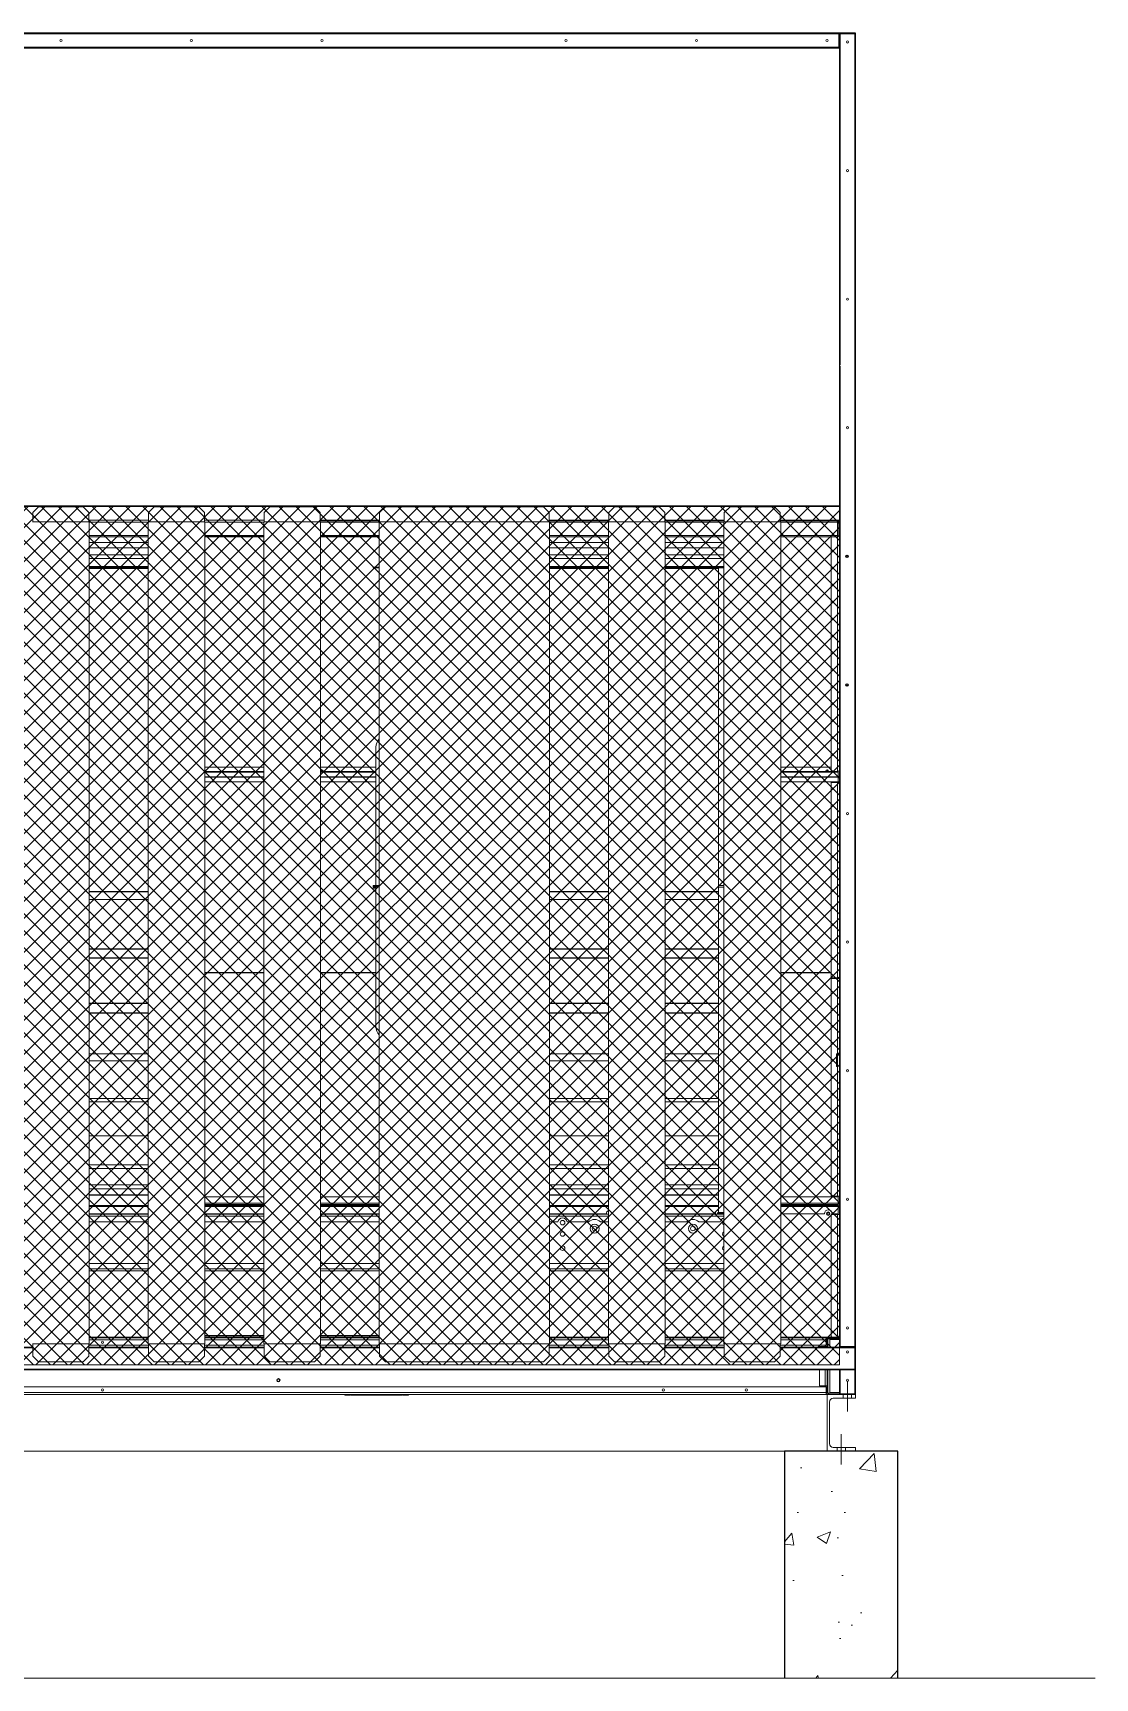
# Model space of a CAD drawing. Header units: millimetres. Extents: x -662642 to 33419, y -141169 to 23423.
# Drawn here: x 23757 to 26565, y 8359 to 12709 of the extents above; entities that cross this region are included whole.
import ezdxf

# ---------------------------------------------------------------- set-up
doc = ezdxf.new("R2010")
doc.units = ezdxf.units.MM
for name, pattern in [('CENTER', [2, 1.25, -0.25, 0.25, -0.25]), ('CENTERX2', [4, 2.5, -0.5, 0.5, -0.5]), ('HIDDEN', [0.375, 0.25, -0.125]), ('HIDDENX2', [0.75, 0.5, -0.25])]:
    doc.linetypes.add(name, pattern=pattern)
for name, color, linetype in [('center', 1, 'CENTER'), ('HIDD', 2, 'HIDDENX2'), ('냉각탑_기초', 23, 'Continuous')]:
    doc.layers.add(name, color=color, linetype=linetype)

# ---------------------------------------------------------------- blocks, each defined once
blk = doc.blocks.new('2')
at = {"lineweight": 20}
h = blk.add_hatch(dxfattribs=at)
h.set_pattern_fill('ANSI37', scale=10)
h.set_pattern_definition([(45, (-1559951.15, -423889.372), (-22.4506403, 22.4506403), []), (135, (-1559951.15, -423889.372), (-22.4506403, -22.4506403), [])])
h.paths.add_polyline_path([(25889.4, 9186.5), (25889.4, 11456.5), (21773.4, 11456.5), (21773.4, 9186.5)])
for p, q in [((21773.4, 11456.5), (25889.4, 11456.5)), ((23757.4, 11440.5), (23772.4, 11455.5)), ((23757.4, 11415.5), (23757.4, 11440.5)), ((23772.4, 11455.5), (23890.4, 11455.5)), ((23905.4, 11440.5), (23890.4, 11455.5)), ((23905.4, 11415.5), (23905.4, 11440.5)), ((24062.9, 11440.5), (24077.9, 11455.5)), ((24062.9, 11415.5), (24062.9, 11440.5)), ((24077.9, 11455.5), (24195.9, 11455.5)), ((24210.9, 11440.5), (24195.9, 11455.5)), ((24210.9, 11415.5), (24210.9, 11440.5)), ((24368.4, 11440.5), (24383.4, 11455.5)), ((24368.4, 11415.5), (24368.4, 11440.5)), ((24383.4, 11455.5), (24501.4, 11455.5)), ((24516.4, 11440.5), (24501.4, 11455.5)), ((24516.4, 11415.5), (24516.4, 11440.5)), ((24673.9, 11440.5), (24688.9, 11455.5)), ((24673.9, 11415.5), (24673.9, 11440.5)), ((24688.9, 11455.5), (25106.9, 11455.5)), ((25121.9, 11440.5), (25106.9, 11455.5)), ((25121.9, 11415.5), (25121.9, 11440.5)), ((25279.4, 11440.5), (25294.4, 11455.5)), ((25279.4, 11415.5), (25279.4, 11440.5)), ((25294.4, 11455.5), (25412.4, 11455.5)), ((25427.4, 11440.5), (25412.4, 11455.5)), ((25427.4, 11415.5), (25427.4, 11440.5)), ((25584.9, 11440.5), (25599.9, 11455.5)), ((25584.9, 11415.5), (25584.9, 11440.5)), ((25599.9, 11455.5), (25717.9, 11455.5)), ((25732.9, 11440.5), (25717.9, 11455.5)), ((25732.9, 11415.5), (25732.9, 11440.5)), ((25889.4, 11456.5), (25889.4, 9186.5)), ((23906.4, 11415.5), (23756.4, 11415.5)), ((23906.4, 9242.5), (23906.4, 11415.5)), ((24061.9, 9242.5), (24061.9, 11415.5)), ((24211.9, 11415.5), (24061.9, 11415.5)), ((24211.9, 9242.5), (24211.9, 11415.5)), ((24367.4, 9242.5), (24367.4, 11415.5)), ((24517.4, 11415.5), (24367.4, 11415.5)), ((24517.4, 9242.5), (24517.4, 11415.5)), ((24672.9, 9242.5), (24672.9, 11415.5)), ((25122.9, 11415.5), (24672.9, 11415.5)), ((25122.9, 9242.5), (25122.9, 11415.5)), ((25278.4, 9242.5), (25278.4, 11415.5)), ((25428.4, 11415.5), (25278.4, 11415.5)), ((25428.4, 9242.5), (25428.4, 11415.5)), ((25583.9, 9242.5), (25583.9, 11415.5)), ((25733.9, 11415.5), (25583.9, 11415.5)), ((25733.9, 9242.5), (25733.9, 11415.5)), ((23756.4, 9242.5), (23906.4, 9242.5)), ((23757.4, 9242.5), (23757.4, 9209.5)), ((23905.4, 9242.5), (23905.4, 9209.5)), ((24061.9, 9242.5), (24211.9, 9242.5)), ((24062.9, 9242.5), (24062.9, 9209.5)), ((24210.9, 9242.5), (24210.9, 9209.5)), ((24367.4, 9242.5), (24517.4, 9242.5)), ((24368.4, 9242.5), (24368.4, 9209.5)), ((24516.4, 9242.5), (24516.4, 9209.5)), ((24672.9, 9242.5), (25122.9, 9242.5)), ((24673.9, 9242.5), (24673.9, 9209.5)), ((25121.9, 9242.5), (25121.9, 9209.5)), ((25278.4, 9242.5), (25428.4, 9242.5)), ((25279.4, 9242.5), (25279.4, 9209.5)), ((25427.4, 9242.5), (25427.4, 9209.5)), ((25583.9, 9242.5), (25733.9, 9242.5)), ((25584.9, 9242.5), (25584.9, 9209.5)), ((25732.9, 9242.5), (25732.9, 9209.5)), ((25889.4, 9186.5), (21773.4, 9186.5)), ((23757.4, 9209.5), (23772.4, 9194.5)), ((23772.4, 9194.5), (23890.4, 9194.5)), ((23905.4, 9209.5), (23890.4, 9194.5)), ((24062.9, 9209.5), (24077.9, 9194.5)), ((24077.9, 9194.5), (24195.9, 9194.5)), ((24210.9, 9209.5), (24195.9, 9194.5)), ((24368.4, 9209.5), (24383.4, 9194.5)), ((24383.4, 9194.5), (24501.4, 9194.5)), ((24516.4, 9209.5), (24501.4, 9194.5)), ((24673.9, 9209.5), (24688.9, 9194.5)), ((24688.9, 9194.5), (25106.9, 9194.5)), ((25121.9, 9209.5), (25106.9, 9194.5)), ((25279.4, 9209.5), (25294.4, 9194.5)), ((25294.4, 9194.5), (25412.4, 9194.5)), ((25427.4, 9209.5), (25412.4, 9194.5)), ((25584.9, 9209.5), (25599.9, 9194.5)), ((25599.9, 9194.5), (25717.9, 9194.5)), ((25732.9, 9209.5), (25717.9, 9194.5)), ((25554.4, 9108.5), (25629.4, 9108.5)), ((25899.4, 9098.5), (25899.4, 9108.5)), ((25921.4, 9098.5), (25921.4, 9108.5)), ((25882.9, 8958.5), (25882.9, 8968.5)), ((25904.9, 8958.5), (25904.9, 8968.5)), ((21806.4, 8958.5), (25856.4, 8958.5))]:
    blk.add_line(p, q, dxfattribs=at)
at = {"color": 7, "lineweight": 20}
for p, q in [((24062.9, 11420.5), (23905.4, 11420.5)), ((24061.9, 11415.1), (23906.4, 11415.1)), ((24368.4, 11420.5), (24210.9, 11420.5)), ((24367.4, 11415.1), (24211.9, 11415.1)), ((24673.9, 11420.5), (24516.4, 11420.5)), ((24673.9, 11418.5), (24516.4, 11418.5)), ((24672.9, 11415.1), (24517.4, 11415.1)), ((25279.4, 11420.5), (25121.9, 11420.5)), ((25279.4, 11418.5), (25121.9, 11418.5)), ((25278.4, 11415.1), (25122.9, 11415.1)), ((25584.9, 11420.5), (25427.4, 11420.5)), ((25584.9, 11418.5), (25427.4, 11418.5)), ((25583.9, 11415.1), (25428.4, 11415.1)), ((25883.7, 11420.5), (25732.9, 11420.5)), ((25882, 11418.5), (25732.9, 11418.5)), ((25883.7, 11415.1), (25733.9, 11415.1)), ((23906.4, 11379.9), (24061.9, 11379.9)), ((23906.4, 11376.5), (24061.9, 11376.5)), ((24211.9, 11379.9), (24367.4, 11379.9)), ((24211.9, 11376.5), (24367.4, 11376.5)), ((24517.4, 11379.9), (24672.9, 11379.9)), ((24517.4, 11376.5), (24672.9, 11376.5)), ((25122.9, 11379.9), (25278.4, 11379.9)), ((25122.9, 11376.5), (25278.4, 11376.5)), ((25428.4, 11379.9), (25583.9, 11379.9)), ((25428.4, 11376.5), (25583.9, 11376.5)), ((25733.9, 11379.9), (25883.7, 11379.9)), ((25733.9, 11376.5), (25883.7, 11376.5)), ((23906.4, 9585.1), (24061.9, 9585.1)), ((23906.4, 9579.9), (24061.9, 9579.9)), ((24211.9, 9585.1), (24367.4, 9585.1)), ((24211.9, 9579.9), (24367.4, 9579.9)), ((24517.4, 9585.1), (24672.9, 9585.1)), ((24517.4, 9579.9), (24672.9, 9579.9)), ((25122.9, 9585.1), (25278.4, 9585.1)), ((25122.9, 9579.9), (25278.4, 9579.9)), ((25428.4, 9585.1), (25583.9, 9585.1)), ((25428.4, 9579.9), (25583.9, 9579.9)), ((23906.4, 9565.1), (24061.9, 9565.1)), ((24211.9, 9565.1), (24367.4, 9565.1)), ((24517.4, 9565.1), (24672.9, 9565.1)), ((25122.9, 9565.1), (25145.2, 9565.1)), ((23906.4, 9455.1), (24061.9, 9455.1)), ((24061.9, 9440.3), (23906.4, 9440.3)), ((24211.9, 9455.1), (24367.4, 9455.1)), ((24367.4, 9440.3), (24211.9, 9440.3)), ((24517.4, 9455.1), (24672.9, 9455.1)), ((24672.9, 9440.3), (24517.4, 9440.3)), ((25122.9, 9455.1), (25278.4, 9455.1)), ((25278.4, 9440.3), (25122.9, 9440.3)), ((25428.4, 9455.1), (25583.9, 9455.1)), ((25583.9, 9440.3), (25428.4, 9440.3)), ((24061.9, 9435.1), (23906.4, 9435.1)), ((24367.4, 9435.1), (24211.9, 9435.1)), ((24672.9, 9435.1), (24517.4, 9435.1)), ((25278.4, 9435.1), (25122.9, 9435.1)), ((25583.9, 9435.1), (25428.4, 9435.1)), ((23905.4, 9238.5), (24062.9, 9238.5)), ((23906.4, 9260.1), (24061.9, 9260.1)), ((23906.4, 9258.5), (24061.9, 9258.5)), ((24061.9, 9258.5), (23906.4, 9258.5)), ((24061.9, 9253.3), (23906.4, 9253.3)), ((24210.9, 9238.5), (24368.4, 9238.5)), ((24211.9, 9260.1), (24367.4, 9260.1)), ((24211.9, 9258.5), (24367.4, 9258.5)), ((24367.4, 9253.3), (24211.9, 9253.3)), ((24516.4, 9238.5), (24673.9, 9238.5)), ((24517.4, 9260.1), (24672.9, 9260.1)), ((24517.4, 9258.5), (24672.9, 9258.5)), ((24672.9, 9258.5), (24517.4, 9258.5)), ((24672.9, 9253.3), (24517.4, 9253.3)), ((25121.9, 9238.5), (25279.4, 9238.5)), ((25122.9, 9260.1), (25278.4, 9260.1)), ((25278.4, 9258.5), (25122.9, 9258.5)), ((25278.4, 9253.3), (25122.9, 9253.3)), ((25427.4, 9238.5), (25584.9, 9238.5)), ((25428.4, 9260.1), (25583.9, 9260.1)), ((25583.9, 9258.5), (25428.4, 9258.5)), ((25583.9, 9253.3), (25428.4, 9253.3)), ((25732.9, 9238.5), (25853.8, 9238.5)), ((25733.9, 9260.1), (25884.4, 9260.1)), ((25733.9, 9258.5), (25863.6, 9258.5)), ((25853.8, 9258.5), (25733.9, 9258.5)), ((25853.8, 9253.3), (25733.9, 9253.3)), ((25853.8, 9128.5), (21809, 9128.5)), ((21809, 9113.7), (25853.8, 9113.7)), ((21809, 9108.5), (25853.8, 9108.5))]:
    blk.add_line(p, q, dxfattribs=at)
at = {"color": 7, "lineweight": 20, "ltscale": 0.000824214}
blk.add_line((25884, 11418.5), (25882, 11418.5), dxfattribs=at)
at = {"color": 7, "lineweight": 20, "ltscale": 0.001131}
for p, q in [((25883.7, 11417.8), (25883.7, 11415.1)), ((25885.7, 11417.8), (25885.7, 11415.1)), ((25888.1, 9262.2), (25889.4, 9262.2))]:
    blk.add_line(p, q, dxfattribs=at)
at = {"color": 7, "lineweight": 20, "ltscale": 0.000414935}
for p, q in [((25884.4, 11417.5), (25883.7, 11416.8)), ((25886.4, 11417.5), (25885.7, 11416.8)), ((25888.4, 9261.5), (25889.1, 9262.2))]:
    blk.add_line(p, q, dxfattribs=at)
at = {"color": 7, "lineweight": 20, "ltscale": 0.014667}
for p, q in [((25883.7, 11379.9), (25883.7, 11415.1)), ((25885.7, 11379.9), (25885.7, 11415.1))]:
    blk.add_line(p, q, dxfattribs=at)
at = {"color": 7, "lineweight": 20, "ltscale": 0.000708334}
for p, q in [((25885.4, 11415.1), (25883.7, 11415.1)), ((25887.4, 11415.1), (25885.7, 11415.1)), ((25887.4, 10742.4), (25885.7, 10742.4))]:
    blk.add_line(p, q, dxfattribs=at)
at = {"color": 7, "lineweight": 20, "ltscale": 0.000566661}
blk.add_line((25885.4, 11418.5), (25884.1, 11418.5), dxfattribs=at)
at = {"color": 7, "lineweight": 20, "ltscale": 0.000125615}
blk.add_line((25885.4, 11418.5), (25885.4, 11418.2), dxfattribs=at)
at = {"color": 7, "lineweight": 20, "ltscale": 0.01525}
blk.add_line((25885.4, 11415.1), (25885.4, 11378.5), dxfattribs=at)
at = {"color": 7, "lineweight": 20, "ltscale": 0.000125312}
blk.add_line((25885.7, 11415.1), (25885.4, 11415.1), dxfattribs=at)
at = {"color": 0, "lineweight": 20}
for p, q in [((24061.9, 11361.4), (23906.4, 11361.4)), ((25278.4, 11361.4), (25122.9, 11361.4)), ((25583.9, 11361.4), (25428.4, 11361.4)), ((23906.4, 11347.4), (24061.9, 11347.4)), ((24061.9, 11328.2), (23906.4, 11328.2)), ((23906.4, 11318.6), (24061.9, 11318.6)), ((25122.9, 11347.4), (25278.4, 11347.4)), ((25278.4, 11328.2), (25122.9, 11328.2)), ((25122.9, 11318.6), (25278.4, 11318.6)), ((25428.4, 11347.4), (25583.9, 11347.4)), ((25583.9, 11328.2), (25428.4, 11328.2)), ((25428.4, 11318.6), (25583.9, 11318.6)), ((25931.4, 9235.3), (25931.4, 9108.5)), ((25931.4, 9108.5), (25929.4, 9108.5))]:
    blk.add_line(p, q, dxfattribs=at)
at = {"color": 7, "lineweight": 20, "ltscale": 0.000341772}
blk.add_line((25867.4, 11375.7), (25867.4, 11376.5), dxfattribs=at)
at = {"color": 7, "lineweight": 20, "ltscale": 0.006917}
for p, q in [((25884, 11375.7), (25867.4, 11375.7)), ((25867.4, 10755.8), (25884, 10755.8)), ((25884, 10728.1), (25867.4, 10728.1)), ((25884, 10726.8), (25867.4, 10726.8)), ((25867.4, 10210.3), (25884, 10210.3)), ((25884, 10208.1), (25867.4, 10208.1)), ((25867.4, 9632.9), (25884, 9632.9)), ((25885.7, 9614.3), (25885.7, 9630.9)), ((25867.4, 9584.5), (25884, 9584.5))]:
    blk.add_line(p, q, dxfattribs=at)
at = {"color": 7, "lineweight": 20, "ltscale": 0.258309}
for p, q in [((25867.4, 11375.7), (25867.4, 10755.8)), ((25884, 10755.8), (25884, 11375.7))]:
    blk.add_line(p, q, dxfattribs=at)
at = {"color": 7, "lineweight": 20, "ltscale": 0.001417}
for p, q in [((25883.7, 11379.9), (25883.7, 11376.5)), ((25885.7, 11379.9), (25885.7, 11376.5)), ((25887.4, 10208.6), (25884, 10208.6)), ((25887.4, 9632.9), (25884, 9632.9)), ((25885.7, 9610.9), (25885.7, 9614.3)), ((25884, 9584.5), (25887.4, 9584.5)), ((25885.7, 9608.5), (25885.7, 9605.1))]:
    blk.add_line(p, q, dxfattribs=at)
at = {"color": 7, "lineweight": 20, "ltscale": 0.000708333}
for p, q in [((25885.4, 11378.5), (25883.7, 11378.5)), ((25887.4, 11378.5), (25885.7, 11378.5)), ((25887.4, 9613.8), (25885.7, 9613.8)), ((25887.4, 9612.9), (25885.7, 9612.9)), ((25885.7, 9606.5), (25887.4, 9606.5)), ((25885.7, 9605.6), (25887.4, 9605.6))]:
    blk.add_line(p, q, dxfattribs=at)
at = {"color": 7, "lineweight": 20, "ltscale": 0.000833341}
blk.add_line((25883.7, 11376.5), (25885.7, 11376.5), dxfattribs=at)
at = {"color": 7, "lineweight": 20, "ltscale": 0.000133398}
blk.add_line((25884, 11376.2), (25884, 11376.5), dxfattribs=at)
at = {"color": 7, "lineweight": 20, "ltscale": 0.000208374}
blk.add_line((25884, 11375.7), (25884, 11376.2), dxfattribs=at)
at = {"color": 7, "lineweight": 20, "ltscale": 0.000125}
blk.add_line((25885.4, 11379.9), (25885.7, 11379.9), dxfattribs=at)
at = {"color": 7, "lineweight": 20, "ltscale": 0.000152655}
blk.add_line((25887.4, 11378.4), (25887, 11378.4), dxfattribs=at)
at = {"color": 7, "lineweight": 20, "ltscale": 0.2695}
for p, q in [((24061.9, 11297.9), (23906.4, 11297.9)), ((24061.9, 11295.9), (23906.4, 11295.9)), ((25278.4, 11297.9), (25122.9, 11297.9)), ((25278.4, 11295.9), (25122.9, 11295.9)), ((25583.9, 11297.9), (25428.4, 11297.9)), ((25583.9, 11295.9), (25428.4, 11295.9))]:
    blk.add_line(p, q, dxfattribs=at)
at = {"color": 7, "lineweight": 20, "ltscale": 0.251167}
for p, q in [((23906.4, 11295.9), (24061.9, 11295.9)), ((23906.4, 11293.9), (24061.9, 11293.9)), ((25122.9, 11295.9), (25278.4, 11295.9)), ((25122.9, 11293.9), (25278.4, 11293.9)), ((25428.4, 11295.9), (25583.9, 11295.9)), ((25428.4, 11293.9), (25583.9, 11293.9))]:
    blk.add_line(p, q, dxfattribs=at)
at = {"color": 7, "lineweight": 20, "ltscale": 0.2225}
for p, q in [((23906.4, 11292.5), (24061.9, 11292.5)), ((25122.9, 11292.5), (25278.4, 11292.5)), ((25428.4, 11292.5), (25569.1, 11292.5)), ((23906.4, 10438.2), (24061.9, 10438.2)), ((23906.4, 10437.6), (24061.9, 10437.6)), ((23906.4, 10417.3), (24061.9, 10417.3)), ((23906.4, 10417), (24061.9, 10417)), ((25122.9, 10438.2), (25278.4, 10438.2)), ((25122.9, 10437.6), (25278.4, 10437.6)), ((25122.9, 10417.3), (25278.4, 10417.3)), ((25122.9, 10417), (25278.4, 10417)), ((25428.4, 10438.2), (25569.1, 10438.2)), ((25428.4, 10437.6), (25569.1, 10437.6)), ((25428.4, 10417.3), (25569.1, 10417.3)), ((25428.4, 10417), (25569.1, 10417)), ((23906.4, 10286.6), (24061.9, 10286.6)), ((23906.4, 10286), (24061.9, 10286)), ((25122.9, 10286.6), (25278.4, 10286.6)), ((25122.9, 10286), (25278.4, 10286)), ((25428.4, 10286.6), (25569.1, 10286.6)), ((25428.4, 10286), (25569.1, 10286)), ((23906.4, 10262.7), (24061.9, 10262.7)), ((23906.4, 10262.4), (24061.9, 10262.4)), ((25122.9, 10262.7), (25278.4, 10262.7)), ((25122.9, 10262.4), (25278.4, 10262.4)), ((25428.4, 10262.7), (25569.1, 10262.7)), ((25428.4, 10262.4), (25569.1, 10262.4)), ((23906.4, 10142.8), (24061.9, 10142.8)), ((23906.4, 10142.2), (24061.9, 10142.2)), ((25122.9, 10142.8), (25278.4, 10142.8)), ((25122.9, 10142.2), (25278.4, 10142.2)), ((25428.4, 10142.8), (25569.1, 10142.8)), ((25428.4, 10142.2), (25569.1, 10142.2)), ((23906.4, 10117.1), (24061.9, 10117.1)), ((23906.4, 10116.8), (24061.9, 10116.8)), ((25122.9, 10117.1), (25278.4, 10117.1)), ((25122.9, 10116.8), (25278.4, 10116.8)), ((25428.4, 10117.1), (25569.1, 10117.1)), ((25428.4, 10116.8), (25569.1, 10116.8)), ((23906.4, 10009.4), (24061.9, 10009.4)), ((23906.4, 10008.9), (24061.9, 10008.9)), ((25122.9, 10009.4), (25278.4, 10009.4)), ((25122.9, 10008.9), (25278.4, 10008.9)), ((25428.4, 10009.4), (25569.1, 10009.4)), ((25428.4, 10008.9), (25569.1, 10008.9)), ((23906.4, 9990.7), (24061.9, 9990.7)), ((23906.4, 9990.5), (24061.9, 9990.5)), ((25122.9, 9990.7), (25278.4, 9990.7)), ((25122.9, 9990.5), (25278.4, 9990.5)), ((25428.4, 9990.7), (25569.1, 9990.7)), ((25428.4, 9990.5), (25569.1, 9990.5)), ((23906.4, 9891.4), (24061.9, 9891.4)), ((23906.4, 9891), (24061.9, 9891)), ((23906.4, 9882.1), (24061.9, 9882.1)), ((23906.4, 9881.9), (24061.9, 9881.9)), ((25122.9, 9891.4), (25278.4, 9891.4)), ((25122.9, 9891), (25278.4, 9891)), ((25122.9, 9882.1), (25278.4, 9882.1)), ((25122.9, 9881.9), (25278.4, 9881.9)), ((25428.4, 9891.4), (25569.1, 9891.4)), ((25428.4, 9891), (25569.1, 9891)), ((25428.4, 9882.1), (25569.1, 9882.1)), ((25428.4, 9881.9), (25569.1, 9881.9)), ((23906.4, 9792.4), (24061.9, 9792.4)), ((23906.4, 9792), (24061.9, 9792)), ((25122.9, 9792.4), (25278.4, 9792.4)), ((25122.9, 9792), (25278.4, 9792)), ((25428.4, 9792.4), (25569.1, 9792.4)), ((25428.4, 9792), (25569.1, 9792)), ((23906.4, 9715.8), (24061.9, 9715.8)), ((23906.4, 9715.6), (24061.9, 9715.6)), ((23906.4, 9705.7), (24061.9, 9705.7)), ((23906.4, 9705.6), (24061.9, 9705.6)), ((25122.9, 9715.8), (25278.4, 9715.8)), ((25122.9, 9715.6), (25278.4, 9715.6)), ((25122.9, 9705.7), (25278.4, 9705.7)), ((25122.9, 9705.6), (25278.4, 9705.6)), ((25428.4, 9715.8), (25569.1, 9715.8)), ((25428.4, 9715.6), (25569.1, 9715.6)), ((25428.4, 9705.7), (25569.1, 9705.7)), ((25428.4, 9705.6), (25569.1, 9705.6)), ((23906.4, 9663.1), (24061.9, 9663.1)), ((23906.4, 9663), (24061.9, 9663)), ((25122.9, 9663.1), (25278.4, 9663.1)), ((25122.9, 9663), (25278.4, 9663)), ((25428.4, 9663.1), (25569.1, 9663.1)), ((25428.4, 9663), (25569.1, 9663)), ((23906.4, 9652.2), (24061.9, 9652.2)), ((23906.4, 9652.1), (24061.9, 9652.1)), ((23906.4, 9636.5), (24061.9, 9636.5)), ((23906.4, 9636.4), (24061.9, 9636.4)), ((23906.4, 9635), (24061.9, 9635)), ((25122.9, 9652.2), (25278.4, 9652.2)), ((25122.9, 9652.1), (25278.4, 9652.1)), ((25122.9, 9636.5), (25278.4, 9636.5)), ((25122.9, 9636.4), (25278.4, 9636.4)), ((25122.9, 9635), (25278.4, 9635)), ((25428.4, 9652.2), (25569.1, 9652.2)), ((25428.4, 9652.1), (25569.1, 9652.1)), ((25428.4, 9636.5), (25569.1, 9636.5)), ((25428.4, 9636.4), (25569.1, 9636.4)), ((25428.4, 9635), (25569.1, 9635)), ((24061.9, 9608.4), (23906.4, 9608.4)), ((24061.9, 9605.1), (23906.4, 9605.1)), ((25122.9, 9608.4), (25278.4, 9608.4)), ((25278.4, 9605.1), (25122.9, 9605.1)), ((25569.1, 9608.4), (25428.4, 9608.4)), ((25569.1, 9605.1), (25428.4, 9605.1))]:
    blk.add_line(p, q, dxfattribs=at)
at = {"color": 7, "lineweight": 20, "ltscale": 0.000666667}
for p, q in [((24656.7, 11295.5), (24656.7, 11293.9)), ((24656.7, 10452.7), (24656.7, 10454.3)), ((24656.7, 10452.1), (24656.7, 10450.5)), ((24656.7, 10449.1), (24656.7, 10447.5)), ((25881.4, 9975.5), (25883, 9975.5)), ((25569.1, 9588.7), (25569.1, 9587.1)), ((25884.4, 9258.5), (25884.4, 9260.1))]:
    blk.add_line(p, q, dxfattribs=at)
at = {"color": 7, "lineweight": 20, "ltscale": 0.0155}
for p, q in [((24672.9, 11295.5), (24656.7, 11295.5)), ((24672.9, 11293.9), (24656.7, 11293.9)), ((25569.1, 11293.9), (25583.9, 11293.9)), ((24672.9, 10454.3), (24656.7, 10454.3)), ((24672.9, 10452.7), (24656.7, 10452.7)), ((24656.7, 10452.1), (24672.9, 10452.1)), ((24656.7, 10450.5), (24672.9, 10450.5)), ((25583.9, 10454.3), (25569.1, 10454.3)), ((25583.9, 10450.1), (25569.1, 10450.1)), ((25583.9, 9589.5), (25569.1, 9589.5)), ((25569.1, 9589.2), (25583.9, 9589.2)), ((25583.9, 9588.7), (25569.1, 9588.7)), ((25583.9, 9587.1), (25569.1, 9587.1))]:
    blk.add_line(p, q, dxfattribs=at)
at = {"color": 7, "lineweight": 20, "ltscale": 0.349833}
blk.add_line((25569.1, 10454.3), (25569.1, 11293.9), dxfattribs=at)
at = {"color": 7, "lineweight": 20, "ltscale": 0.152458}
blk.add_line((24663.9, 10454.3), (24663.9, 10820.2), dxfattribs=at)
at = {"color": 7, "lineweight": 20, "ltscale": 0.20484}
for p, q in [((24367.4, 10767.2), (24211.9, 10767.2)), ((24367.4, 10755.5), (24211.9, 10755.5)), ((24367.4, 10754.2), (24211.9, 10754.2)), ((24663.9, 10767.2), (24517.4, 10767.2)), ((24663.9, 10755.5), (24517.4, 10755.5)), ((24663.9, 10754.2), (24517.4, 10754.2)), ((24367.4, 10741.5), (24211.9, 10741.5)), ((24367.4, 10740.3), (24211.9, 10740.3)), ((24211.9, 10728.3), (24367.4, 10728.3)), ((24663.9, 10741.5), (24517.4, 10741.5)), ((24663.9, 10740.3), (24517.4, 10740.3)), ((24517.4, 10728.3), (24663.9, 10728.3)), ((24367.4, 10224.3), (24211.9, 10224.3)), ((24367.4, 10223.4), (24211.9, 10223.4)), ((24663.9, 10224.3), (24517.4, 10224.3)), ((24663.9, 10223.4), (24517.4, 10223.4))]:
    blk.add_line(p, q, dxfattribs=at)
at = {"color": 7, "lineweight": 20, "ltscale": 0.094629}
blk.add_line((25867.4, 10767.2), (25733.9, 10767.2), dxfattribs=at)
at = {"color": 7, "lineweight": 20, "ltscale": 0.102254}
for p, q in [((25885.7, 10755.5), (25733.9, 10755.5)), ((25885.7, 10754.2), (25733.9, 10754.2)), ((25885.7, 10740.3), (25733.9, 10740.3))]:
    blk.add_line(p, q, dxfattribs=at)
at = {"color": 7, "lineweight": 20, "ltscale": 0.000183495}
blk.add_line((25885.4, 10756), (25885.4, 10755.5), dxfattribs=at)
at = {"color": 7, "lineweight": 20, "ltscale": 0.000535656}
for p, q in [((25885.7, 10754.2), (25885.7, 10755.5)), ((25867.4, 10726.8), (25867.4, 10728.1))]:
    blk.add_line(p, q, dxfattribs=at)
at = {"color": 7, "lineweight": 20, "ltscale": 0.005298}
blk.add_line((25885.7, 10741.5), (25885.7, 10754.2), dxfattribs=at)
at = {"color": 7, "lineweight": 20, "ltscale": 0.102253}
for p, q in [((25885.7, 10741.5), (25733.9, 10741.5)), ((25733.9, 10728.3), (25885.7, 10728.3))]:
    blk.add_line(p, q, dxfattribs=at)
at = {"color": 7, "lineweight": 20, "ltscale": 0.215196}
for p, q in [((25867.4, 10726.8), (25867.4, 10210.3)), ((25884, 10210.3), (25884, 10726.8))]:
    blk.add_line(p, q, dxfattribs=at)
at = {"color": 7, "lineweight": 20, "ltscale": 0.000102715}
for p, q in [((25884, 10728.1), (25884, 10728.3)), ((25885.4, 10728.3), (25885.4, 10728.1))]:
    blk.add_line(p, q, dxfattribs=at)
at = {"color": 7, "lineweight": 20, "ltscale": 0.000833333}
for p, q in [((25887.4, 10728.1), (25885.4, 10728.1)), ((25884, 9630.9), (25884, 9632.9)), ((25885.4, 9632.9), (25885.4, 9630.9)), ((25887.4, 9632.9), (25885.4, 9632.9)), ((25884, 9584.5), (25884, 9586.5)), ((24595.9, 9106.5), (24595.9, 9108.5)), ((24735.9, 9106.5), (24735.9, 9108.5))]:
    blk.add_line(p, q, dxfattribs=at)
at = {"color": 7, "lineweight": 20, "ltscale": 4.87896e-05}
blk.add_line((25885.7, 10742.3), (25885.7, 10742.4), dxfattribs=at)
at = {"color": 7, "lineweight": 20, "ltscale": 0.000506051}
blk.add_line((25885.7, 10740.3), (25885.7, 10741.5), dxfattribs=at)
at = {"color": 7, "lineweight": 20, "ltscale": 0.004993}
blk.add_line((25885.7, 10728.3), (25885.7, 10740.3), dxfattribs=at)
at = {"color": 7, "lineweight": 20, "ltscale": 0.000249486}
blk.add_line((24656.7, 10452.1), (24656.7, 10452.7), dxfattribs=at)
at = {"color": 7, "lineweight": 20, "ltscale": 0.003003}
for p, q in [((24656.7, 10449.1), (24663.9, 10449.1)), ((24656.7, 10447.5), (24663.9, 10447.5))]:
    blk.add_line(p, q, dxfattribs=at)
at = {"color": 7, "lineweight": 20, "ltscale": 0.000250031}
blk.add_line((24663.9, 10452.1), (24663.9, 10452.7), dxfattribs=at)
at = {"color": 7, "lineweight": 20, "ltscale": 0.135185}
blk.add_line((24663.9, 10126.1), (24663.9, 10450.5), dxfattribs=at)
at = {"color": 7, "lineweight": 20, "ltscale": 0.358583}
blk.add_line((25569.1, 9589.5), (25569.1, 10450.1), dxfattribs=at)
at = {"color": 7, "lineweight": 20, "ltscale": 0.062042}
for p, q in [((25867.4, 10224.3), (25733.9, 10224.3)), ((25867.4, 10223.4), (25733.9, 10223.4))]:
    blk.add_line(p, q, dxfattribs=at)
at = {"color": 7, "lineweight": 20, "ltscale": 0.239669}
blk.add_line((25867.4, 10208.1), (25867.4, 9632.9), dxfattribs=at)
at = {"color": 7, "lineweight": 20, "ltscale": 0.000162643}
blk.add_line((25884, 10210.3), (25884, 10209.9), dxfattribs=at)
at = {"color": 7, "lineweight": 20, "ltscale": 0.000534728}
blk.add_line((25884, 10208.6), (25884, 10209.9), dxfattribs=at)
at = {"color": 7, "lineweight": 20, "ltscale": 0.000212316}
blk.add_line((25884, 10208.1), (25884, 10208.6), dxfattribs=at)
at = {"color": 7, "lineweight": 20, "ltscale": 0.082338}
blk.add_line((25884, 10010.5), (25884, 10208.1), dxfattribs=at)
at = {"color": 7, "lineweight": 20, "ltscale": 0.000615509}
blk.add_line((25885.4, 10208.6), (25885.4, 10210.1), dxfattribs=at)
at = {"color": 7, "lineweight": 20, "ltscale": 0.018857}
blk.add_line((24663.9, 10080.8), (24663.9, 10126.1), dxfattribs=at)
at = {"color": 7, "lineweight": 20, "ltscale": 0.013417}
for p, q in [((25881.4, 9975.5), (25881.4, 10007.7)), ((25883, 9975.5), (25883, 10007.7))]:
    blk.add_line(p, q, dxfattribs=at)
at = {"color": 7, "lineweight": 20, "ltscale": 0.15666}
blk.add_line((25884, 9632.9), (25884, 10008.9), dxfattribs=at)
at = {"color": 7, "lineweight": 20, "ltscale": 0.001333}
for p, q in [((25887.4, 10010.5), (25884.2, 10010.5)), ((25887.4, 10008.9), (25884.2, 10008.9)), ((25851.2, 9235.3), (25851.2, 9238.5)), ((25853.2, 9238.5), (25853.2, 9235.3)), ((25851.2, 9128.5), (25851.2, 9131.7)), ((25856.4, 9131.7), (25853.2, 9131.7)), ((25853.2, 9131.7), (25853.2, 9128.5))]:
    blk.add_line(p, q, dxfattribs=at)
at = {"color": 7, "lineweight": 20, "ltscale": 0.32425}
blk.add_line((25931.4, 10013.5), (25931.4, 9235.3), dxfattribs=at)
at = {"color": 7, "lineweight": 20, "ltscale": 0.230833}
for p, q in [((24367.4, 9630.9), (24211.9, 9630.9)), ((24367.4, 9614.3), (24211.9, 9614.3)), ((24672.9, 9630.9), (24517.4, 9630.9)), ((24672.9, 9614.3), (24517.4, 9614.3)), ((24367.4, 9610.9), (24211.9, 9610.9)), ((24367.4, 9608.5), (24211.9, 9608.5)), ((24367.4, 9605.1), (24211.9, 9605.1)), ((24672.9, 9610.9), (24517.4, 9610.9)), ((24672.9, 9608.5), (24517.4, 9608.5)), ((24672.9, 9605.1), (24517.4, 9605.1))]:
    blk.add_line(p, q, dxfattribs=at)
at = {"color": 7, "lineweight": 20, "ltscale": 0.082106}
for p, q in [((25885.7, 9630.9), (25733.9, 9630.9)), ((25885.7, 9614.3), (25733.9, 9614.3)), ((25885.7, 9610.9), (25733.9, 9610.9)), ((25885.7, 9608.5), (25733.9, 9608.5)), ((25885.7, 9605.1), (25733.9, 9605.1))]:
    blk.add_line(p, q, dxfattribs=at)
at = {"color": 7, "lineweight": 20, "ltscale": 0.111667}
for p, q in [((24061.9, 9586.5), (23906.4, 9586.5)), ((24367.4, 9586.5), (24211.9, 9586.5)), ((24672.9, 9586.5), (24517.4, 9586.5)), ((25273.4, 9586.5), (25122.9, 9586.5)), ((25561.4, 9586.5), (25428.4, 9586.5)), ((25583.9, 9586.5), (25581.4, 9586.5)), ((25849.4, 9586.5), (25733.9, 9586.5))]:
    blk.add_line(p, q, dxfattribs=at)
at = {"color": 7, "lineweight": 20, "ltscale": 0.109084}
blk.add_line((24367.4, 9610.5), (24211.9, 9610.5), dxfattribs=at)
at = {"color": 7, "lineweight": 20, "ltscale": 0.111332}
blk.add_line((24672.9, 9610.5), (24517.4, 9610.5), dxfattribs=at)
at = {"color": 7, "lineweight": 20, "ltscale": 0.000128262}
blk.add_line((25569.1, 9589.5), (25569.1, 9589.2), dxfattribs=at)
at = {"color": 7, "lineweight": 20, "ltscale": 0.070314}
blk.add_line((25857.4, 9610.5), (25733.9, 9610.5), dxfattribs=at)
at = {"color": 7, "lineweight": 20, "ltscale": 0.000999741}
blk.add_line((25857.4, 9610.9), (25857.4, 9608.5), dxfattribs=at)
at = {"color": 7, "lineweight": 20, "ltscale": 0.134725}
blk.add_line((25867.4, 9261.2), (25867.4, 9584.5), dxfattribs=at)
at = {"color": 7, "lineweight": 20, "ltscale": 0.006792}
blk.add_line((25885.7, 9586.5), (25869.4, 9586.5), dxfattribs=at)
at = {"color": 7, "lineweight": 20, "ltscale": 0.001}
for p, q in [((25884, 9608.5), (25884, 9610.9)), ((25885.4, 9610.9), (25885.4, 9608.5))]:
    blk.add_line(p, q, dxfattribs=at)
at = {"color": 7, "lineweight": 20, "ltscale": 0.135166}
blk.add_line((25884, 9584.5), (25884, 9260.1), dxfattribs=at)
at = {"color": 7, "lineweight": 20, "ltscale": 0.000833334}
blk.add_line((25885.4, 9586.5), (25885.4, 9584.5), dxfattribs=at)
at = {"color": 7, "lineweight": 20, "ltscale": 0.000415173}
blk.add_line((25886.4, 9607.5), (25885.7, 9606.8), dxfattribs=at)
at = {"color": 7, "lineweight": 20, "ltscale": 0.00775}
blk.add_line((25885.7, 9586.5), (25885.7, 9605.1), dxfattribs=at)
at = {"color": 7, "lineweight": 20, "ltscale": 0.000128159}
blk.add_line((25887.1, 9584.5), (25887.4, 9584.5), dxfattribs=at)
at = {"color": 7, "lineweight": 20, "ltscale": 0.023491}
for p, q in [((25169.7, 9565.1), (25226, 9565.1)), ((25517.8, 9565.1), (25574.2, 9565.1))]:
    blk.add_line(p, q, dxfattribs=at)
at = {"color": 7, "lineweight": 20, "ltscale": 0.040938}
for p, q in [((25257.8, 9565.1), (25278.4, 9565.1)), ((25428.4, 9565.1), (25486, 9565.1))]:
    blk.add_line(p, q, dxfattribs=at)
at = {"color": 7, "lineweight": 20, "ltscale": 1.02319e-05}
blk.add_line((24596.6, 9435.1), (24596.6, 9435.1), dxfattribs=at)
at = {"color": 7, "lineweight": 20, "ltscale": 1.03489e-05}
blk.add_line((24606.8, 9435.1), (24606.8, 9435.1), dxfattribs=at)
at = {"color": 7, "lineweight": 20, "ltscale": 0.006167}
for p, q in [((25851.2, 9235.3), (25836.4, 9235.3)), ((25853.8, 9238.5), (25853.8, 9253.3)), ((25836.4, 9131.7), (25851.2, 9131.7)), ((25853.8, 9113.7), (25853.8, 9128.5))]:
    blk.add_line(p, q, dxfattribs=at)
at = {"color": 7, "lineweight": 20, "ltscale": 0.043167}
for p, q in [((25836.4, 9235.3), (25836.4, 9233.5)), ((25851.2, 9233.5), (25851.2, 9235.3)), ((25856.4, 9233.5), (25856.4, 9235.3)), ((25836.4, 9173.5), (25836.4, 9131.7)), ((25851.2, 9131.7), (25851.2, 9173.5)), ((25856.4, 9131.7), (25856.4, 9173.5))]:
    blk.add_line(p, q, dxfattribs=at)
at = {"color": 7, "lineweight": 20, "ltscale": 0.002167}
for p, q in [((25851.2, 9235.3), (25856.4, 9235.3)), ((25853.8, 9258.5), (25853.8, 9253.3)), ((25851.2, 9131.7), (25856.4, 9131.7)), ((25853.8, 9108.5), (25853.8, 9113.7))]:
    blk.add_line(p, q, dxfattribs=at)
at = {"color": 7, "lineweight": 20, "ltscale": 0.001083}
for p, q in [((25856.4, 9255.3), (25853.8, 9255.3)), ((25856.4, 9253.5), (25853.8, 9253.5)), ((25856.4, 9113.5), (25853.8, 9113.5)), ((25856.4, 9111.7), (25853.8, 9111.7))]:
    blk.add_line(p, q, dxfattribs=at)
at = {"color": 7, "lineweight": 20, "ltscale": 0.000167165}
blk.add_line((25856.4, 9235.3), (25856, 9235.3), dxfattribs=at)
at = {"color": 7, "lineweight": 20, "ltscale": 0.00075}
for p, q in [((25856.4, 9253.5), (25856.4, 9255.3)), ((25856.4, 9253.5), (25856.4, 9255.3)), ((25856.4, 9253.5), (25856.4, 9255.3)), ((25863.6, 9253.5), (25863.6, 9255.3)), ((25863.6, 9253.5), (25863.6, 9255.3)), ((25856.4, 9113.5), (25856.4, 9111.7)), ((25856.4, 9113.5), (25856.4, 9111.7)), ((25863.6, 9113.5), (25863.6, 9111.7)), ((25863.6, 9113.5), (25863.6, 9111.7))]:
    blk.add_line(p, q, dxfattribs=at)
at = {"color": 7, "lineweight": 20, "ltscale": 0.007583}
for p, q in [((25856.4, 9235.3), (25856.4, 9253.5)), ((25856.4, 9113.5), (25856.4, 9131.7))]:
    blk.add_line(p, q, dxfattribs=at)
at = {"color": 7, "lineweight": 20, "ltscale": 0.058167}
for p, q in [((25858.4, 9253.3), (25858.4, 9233.5)), ((25858.4, 9173.5), (25858.4, 9113.7))]:
    blk.add_line(p, q, dxfattribs=at)
at = {"color": 7, "lineweight": 20, "ltscale": 0.000699693}
blk.add_line((25859.3, 9256.3), (25860.7, 9255.3), dxfattribs=at)
at = {"color": 7, "lineweight": 20, "ltscale": 0.001532}
for p, q in [((25859.9, 9255.3), (25863.6, 9255.3)), ((25859.9, 9111.7), (25863.6, 9111.7))]:
    blk.add_line(p, q, dxfattribs=at)
at = {"color": 7, "lineweight": 20, "ltscale": 0.026917}
for p, q in [((25889.4, 9258.5), (25863.6, 9258.5)), ((25863.6, 9255.3), (25889.4, 9255.3)), ((25863.6, 9111.7), (25889.4, 9111.7)), ((25928.2, 9108.5), (25863.6, 9108.5))]:
    blk.add_line(p, q, dxfattribs=at)
at = {"color": 7, "lineweight": 20, "ltscale": 0.02775}
for p, q in [((25889.4, 9253.5), (25863.6, 9253.5)), ((25863.6, 9113.5), (25889.4, 9113.5))]:
    blk.add_line(p, q, dxfattribs=at)
at = {"color": 7, "lineweight": 20, "ltscale": 0.058333}
for p, q in [((25863.6, 9253.5), (25863.6, 9233.5)), ((25863.6, 9173.5), (25863.6, 9113.5))]:
    blk.add_line(p, q, dxfattribs=at)
at = {"color": 7, "lineweight": 20, "ltscale": 0.00075073}
for p, q in [((25884, 9255.3), (25884, 9253.5)), ((25887.4, 9255.3), (25887.4, 9253.5))]:
    blk.add_line(p, q, dxfattribs=at)
at = {"color": 7, "lineweight": 20, "ltscale": 0.002236}
blk.add_line((25887.4, 9263.9), (25887.4, 9258.5), dxfattribs=at)
at = {"color": 7, "lineweight": 20, "ltscale": 2.97138e-06}
for p, q in [((25887.4, 9260.1), (25887.4, 9260.1)), ((25887.4, 9255.1), (25887.4, 9255.1))]:
    blk.add_line(p, q, dxfattribs=at)
at = {"color": 7, "lineweight": 20, "ltscale": 0.000958698}
blk.add_line((25889.4, 9258.5), (25889.4, 9260.8), dxfattribs=at)
at = {"color": 7, "lineweight": 20, "ltscale": 0.000749999}
blk.add_line((25889.4, 9253.5), (25889.4, 9255.3), dxfattribs=at)
at = {"color": 1, "linetype": 'CENTERX2', "lineweight": 20, "ltscale": 50}
for p, q in [((25910.4, 9063.5), (25910.4, 9143.5)), ((25893.9, 8923.5), (25893.9, 9003.5))]:
    blk.add_line(p, q, dxfattribs=at)
at = {"color": 7, "lineweight": 20, "ltscale": 0.280701}
for p, q in [((21809.6, 9108.5), (25549.2, 9108.5)), ((25285.4, 9108.5), (21973.4, 9108.5)), ((25385.4, 9108.5), (25285.4, 9108.5)), ((25583.4, 9108.5), (25385.4, 9108.5)), ((25626, 9108.5), (25590.8, 9108.5)), ((25626, 9108.5), (25590.8, 9108.5))]:
    blk.add_line(p, q, dxfattribs=at)
at = {"color": 7, "lineweight": 20, "ltscale": 2.15275e-06}
blk.add_line((24578.9, 9108.5), (24578.9, 9108.5), dxfattribs=at)
at = {"color": 7, "lineweight": 20, "ltscale": 0.004833}
for p, q in [((24595.9, 9106.5), (24584.3, 9106.5)), ((24735.9, 9106.5), (24747.5, 9106.5))]:
    blk.add_line(p, q, dxfattribs=at)
at = {"color": 7, "lineweight": 20, "ltscale": 0.000834981}
for p, q in [((24597.9, 9106.5), (24597.9, 9108.5)), ((24733.9, 9106.5), (24733.9, 9108.5))]:
    blk.add_line(p, q, dxfattribs=at)
at = {"color": 7, "lineweight": 20, "ltscale": 0.056667}
blk.add_line((24597.9, 9106.5), (24733.9, 9106.5), dxfattribs=at)
at = {"color": 7, "lineweight": 20, "ltscale": 7.17165e-06}
blk.add_line((24686.3, 9108.5), (24686.3, 9108.5), dxfattribs=at)
at = {"color": 7, "lineweight": 20, "ltscale": 7.33296e-06}
blk.add_line((24697.1, 9108.5), (24697.1, 9108.5), dxfattribs=at)
at = {"color": 7, "lineweight": 20, "ltscale": 0.004083}
blk.add_line((25853.8, 9108.5), (25863.6, 9108.5), dxfattribs=at)
at = {"color": 7, "lineweight": 20, "ltscale": 0.000832552}
blk.add_line((25856.4, 9130.5), (25858.4, 9130.5), dxfattribs=at)
at = {"color": 7, "lineweight": 20, "ltscale": 0.000967077}
blk.add_line((25856.4, 9111.9), (25858.7, 9111.9), dxfattribs=at)
at = {"color": 7, "lineweight": 20, "ltscale": 0.125}
for p, q in [((25856.4, 9108.5), (25931.4, 9108.5)), ((25931.4, 8958.5), (25856.4, 8958.5))]:
    blk.add_line(p, q, dxfattribs=at)
at = {"lineweight": 20, "ltscale": 25}
blk.add_line((25856.4, 9108.5), (25856.4, 8958.5), dxfattribs=at)
at = {"color": 7, "lineweight": 20, "ltscale": 0.000699695}
blk.add_line((25859.3, 9110.8), (25860.7, 9111.7), dxfattribs=at)
at = {"color": 7, "lineweight": 20, "ltscale": 0.027746}
blk.add_line((25889.4, 9113.5), (25863.6, 9113.5), dxfattribs=at)
at = {"color": 7, "lineweight": 20, "ltscale": 0.009208}
blk.add_line((25863.6, 9111.9), (25885.7, 9111.9), dxfattribs=at)
at = {"color": 7, "lineweight": 20, "ltscale": 0.05125}
for p, q in [((25931.4, 9098.5), (25872.9, 9098.5)), ((25872.9, 8968.5), (25931.4, 8968.5))]:
    blk.add_line(p, q, dxfattribs=at)
at = {"color": 7, "lineweight": 20, "ltscale": 0.000666668}
blk.add_line((25885.7, 9113.5), (25885.7, 9111.9), dxfattribs=at)
at = {"color": 7, "lineweight": 20, "ltscale": 8.33333e-05}
blk.add_line((25885.7, 9111.7), (25885.7, 9111.9), dxfattribs=at)
at = {"color": 7, "lineweight": 20, "ltscale": 0.000750001}
blk.add_line((25887.4, 9111.7), (25887.4, 9113.5), dxfattribs=at)
at = {"color": 7, "lineweight": 20, "ltscale": 0.0006674}
blk.add_line((25889.4, 9111.9), (25889.4, 9113.5), dxfattribs=at)
at = {"color": 7, "lineweight": 20, "ltscale": 0.000500136}
blk.add_line((25929.4, 9108.5), (25928.2, 9108.5), dxfattribs=at)
at = {"color": 7, "lineweight": 20, "ltscale": 5.85132e-05}
blk.add_line((25929.4, 9108.7), (25929.4, 9108.5), dxfattribs=at)
at = {"color": 7, "lineweight": 20, "ltscale": 0.008333}
blk.add_line((25931.4, 9108.5), (25931.4, 9098.5), dxfattribs=at)
at = {"color": 7, "lineweight": 20, "ltscale": 0.091667}
blk.add_line((25862.9, 9088.5), (25862.9, 8978.5), dxfattribs=at)
at = {"color": 7, "lineweight": 20, "ltscale": 0.0625}
blk.add_line((25931.4, 8968.5), (25931.4, 8958.5), dxfattribs=at)
at = {"color": 0}
for points in [[(24211.9, 11379.9), (24367.4, 11379.9)], [(24517.4, 11379.9), (24672.9, 11379.9)], [(24367.4, 9263.5), (24211.9, 9263.5)], [(24672.9, 9263.5), (24517.4, 9263.5)]]:
    blk.add_lwpolyline(points, dxfattribs=at)
at = {"color": 7, "lineweight": 20}
for centre, radius in [((23831.4, 12688.5), 3), ((24176.4, 12688.5), 3), ((24521.4, 12688.5), 3), ((25166.4, 12688.5), 3), ((25511.4, 12688.5), 3), ((25856.4, 12688.5), 3), ((25910.4, 12684.5), 3), ((25910.4, 12344.5), 3), ((25910.4, 12004.5), 3), ((25910.4, 11664.5), 3), ((25908.4, 11324.5), 3), ((25910.4, 11324.5), 3), ((25908.4, 10984.5), 3), ((25910.4, 10984.5), 3), ((25910.4, 10644.5), 3), ((25910.4, 10304.5), 3), ((25910.4, 9964.5), 3), ((25910.4, 9624.5), 3), ((25859.4, 9586.5), 4.5), ((25859.4, 9586.5), 3), ((25157.4, 9562.6), 6), ((25157.4, 9532.6), 6), ((25241.9, 9547.1), 12), ((25241.9, 9547.1), 6), ((25501.9, 9547.1), 12), ((25501.9, 9547.1), 6), ((25157.4, 9495.1), 6), ((25910.4, 9284.5), 3), ((23941.4, 9246.5), 3), ((25910.4, 9221), 3), ((24406.4, 9146), 4.5), ((24406.4, 9146), 3), ((25910.4, 9146), 3), ((23941.4, 9120.5), 3), ((25423.4, 9120.5), 3), ((25643.4, 9120.5), 3)]:
    blk.add_circle(centre, radius, dxfattribs=at)
for centre, radius, start, end in [((25882, 11415.1), 3.4, 0, 90), ((25884, 11415.1), 3.4, 0.6015, 90), ((25882, 11379.9), 3.4, 300, 335.6845), ((25884, 11379.9), 3.4, 300, 335.6845), ((25908.4, 11320.5), 4.5, 49.1956, 130.8105), ((25908.4, 10980.5), 4.5, 49.1956, 130.8105), ((24693.9, 10820.2), 30, 134.4485, 180), ((24693.9, 10080.8), 30, 180, 225.5515), ((25884.2, 10007.7), 2.8, 90, 180), ((25884.2, 10007.7), 1.2, 90, 180), ((25157.4, 9562.6), 12.5, 11.537, 168.463), ((25241.9, 9547.1), 24, 48.5904, 131.4096), ((25283.4, 9586.5), 10, 119.9975, 180), ((25501.9, 9547.1), 24, 48.5904, 131.4096), ((25571.4, 9586.5), 10, 103.2985, 180), ((25571.4, 9586.5), 4.5, 120.7328, 198.1247), ((25571.4, 9586.5), 3, 140.0565, 207.8181), ((25571.4, 9586.5), 3, 116.1063, 132.8335), ((25571.4, 9586.5), 3, 47.1666, 63.8937), ((25571.4, 9586.5), 3, 332.1843, 11.537), ((25586.4, 9562.6), 12.5, 101.5368, 168.463), ((25571.4, 9586.5), 4.5, 29.2676, 36.7734), ((25571.4, 9586.5), 4.5, 341.8738, 7.6623), ((25571.4, 9586.5), 10, 12.709, 15.628), ((25571.4, 9586.5), 10, 0, 3.4398), ((25859.4, 9586.5), 10, 0, 180), ((25884, 9605.1), 3.4, 24.3158, 60.0073), ((25586.4, 9562.6), 6, 114.624, 245.376), ((25586.4, 9532.6), 6, 114.624, 245.376), ((25586.4, 9495.1), 6, 114.624, 245.376), ((25132.2, 9440.3), 5.2, 270, 270.2588), ((25862.4, 9252.5), 4.5, 144.9639, 207.2553), ((25863.6, 9253.3), 5.2, 90, 180), ((25862.4, 9252.5), 4.5, 12.8396, 38.5076), ((25862.4, 9252.5), 10, 49.4646, 60), ((25862.4, 9252.5), 10, 5.7392, 16.2602), ((25890.8, 9263.9), 3.4, 180, 245.6843), ((24374.1, 9113.7), 5.2, 269.7408, 270), ((24438.7, 9113.7), 5.2, 270, 270.2592), ((24584.3, 9109.9), 3.4, 204.2426, 270), ((24584.3, 9109.9), 1.4, 267.8184, 270), ((24747.5, 9109.9), 3.4, 270, 335.7574), ((24747.5, 9109.9), 1.4, 270, 272.1991), ((25863.6, 9113.7), 5.2, 180, 270), ((25872.9, 9088.5), 10, 90, 180), ((25891.5, 9111.9), 2.04, 180.007, 185.628), ((25892.8, 9111.9), 3.4, 180, 183.3723), ((25892.8, 9111.9), 3.4, 269.0859, 270), ((25872.9, 8978.5), 10, 180, 270)]:
    blk.add_arc(centre, radius, start, end, dxfattribs=at)
for centre, major_axis, ratio, start_param, end_param in [((25884, 11378.4), (3.4, 0), 0.642788, 4.712389, 6.271742), ((24521.4, 10757.8), (3, 0), 0.642788, 1.070796, 3.141564), ((24521.4, 10757.8), (3, 0), 0.642788, 3.141564, 6.283156), ((24521.4, 10754), (-4.5, 0), 0.642788, 4.202452, 5.222326), ((24521.4, 10757.8), (3, 0), 0.642788, 6.283156, 7.353982), ((25856.4, 10757.8), (3, 0), 0.642788, 1.070796, 3.141564), ((25856.4, 10757.8), (3, 0), 0.642788, 3.141564, 6.283156), ((25856.4, 10754), (-4.5, 0), 0.642788, 4.202452, 5.222326), ((25856.4, 10757.8), (3, 0), 0.642788, 6.283156, 7.353982), ((25884, 10758), (3.4, 0), 0.642788, 4.712389, 6.269502), ((25884, 10729), (1.4, 0), 0.642788, 4.712389, 5.470602), ((25884, 10729), (3.4, 0), 0.642788, 4.712389, 5.858796), ((25884, 10212.1), (3.4, 0), 0.642788, 4.712389, 6.269973), ((25884, 9260.1), (-3.4, 0), 0.999969, 3.141593, 3.157552)]:
    blk.add_ellipse(centre, major_axis=major_axis, ratio=ratio, start_param=start_param, end_param=end_param, dxfattribs=at)
for points in [[(25883.7, 11417.8), (25883.4, 11418.1), (25883, 11418.3), (25882.7, 11418.5), (25882.4, 11418.5), (25882, 11418.5)], [(25885.7, 11417.8), (25885.4, 11418.1), (25885, 11418.3), (25884.7, 11418.5), (25884.4, 11418.5), (25884, 11418.5)], [(25888.1, 9262.2), (25887.8, 9262.6), (25887.6, 9262.9), (25887.5, 9263.2), (25887.4, 9263.6), (25887.4, 9263.9)]]:
    blk.add_open_spline(points, degree=5, dxfattribs=at)
for points in [[(25859.9, 9255.3), (25859.4, 9255), (25859, 9254.6), (25858.7, 9254.3), (25858.5, 9253.9), (25858.4, 9253.5), (25858.4, 9253.4), (25858.4, 9253.4), (25858.4, 9253.3)], [(25859.9, 9111.7), (25859.4, 9112.1), (25859, 9112.4), (25858.7, 9112.8), (25858.5, 9113.2), (25858.4, 9113.6), (25858.4, 9113.7), (25858.4, 9113.7), (25858.4, 9113.7)]]:
    blk.add_open_spline(points, degree=5, knots=[0, 0, 0, 0, 0, 0, 6.96855, 6.96855, 6.96855, 7.688136, 7.688136, 7.688136, 7.688136, 7.688136, 7.688136], dxfattribs=at)
at = {"layer": 'center', "lineweight": 20}
for p, q in [((21731.4, 12708.5), (25931.4, 12708.5)), ((25889.4, 12708.5), (25889.4, 9233.5)), ((25931.4, 12708.5), (25931.4, 9108.5)), ((21773.4, 12668.5), (25889.4, 12668.5)), ((21773.4, 11458.5), (25889.4, 11458.5)), ((24516.4, 11418.5), (24673.9, 11418.5)), ((25121.9, 11418.5), (25279.4, 11418.5)), ((25427.4, 11418.5), (25584.9, 11418.5)), ((25732.9, 11418.5), (25889.4, 11418.5)), ((23757.4, 9233.5), (23599.9, 9233.5)), ((24062.9, 9233.5), (23905.4, 9233.5)), ((24368.4, 9233.5), (24210.9, 9233.5)), ((24673.9, 9233.5), (24516.4, 9233.5)), ((25279.4, 9233.5), (25121.9, 9233.5)), ((25584.9, 9233.5), (25427.4, 9233.5)), ((25931.4, 9233.5), (25732.9, 9233.5)), ((25931.4, 9173.5), (21731.4, 9173.5)), ((25889.4, 9173.5), (25889.4, 9108.5)), ((25931.4, 9108.5), (25889.4, 9108.5))]:
    blk.add_line(p, q, dxfattribs=at)
at = {"layer": 'center', "color": 2, "lineweight": 20}
for p, q in [((21773.4, 11456.5), (25889.4, 11456.5)), ((23905.4, 11420.5), (24062.9, 11420.5)), ((24210.9, 11420.5), (24368.4, 11420.5)), ((24516.4, 11420.5), (24673.9, 11420.5)), ((25121.9, 11420.5), (25279.4, 11420.5)), ((25427.4, 11420.5), (25584.9, 11420.5)), ((25732.9, 11420.5), (25889.4, 11420.5))]:
    blk.add_line(p, q, dxfattribs=at)
at = {"layer": 'HIDD', "linetype": 'HIDDEN', "lineweight": 20}
for p, q in [((21733.4, 12706.5), (25929.4, 12706.5)), ((25887.4, 12706.5), (25887.4, 12670.5)), ((25891.4, 12706.5), (25891.4, 11829.7)), ((25929.4, 12706.5), (25929.4, 9235.5)), ((21773.4, 12670.5), (25889.4, 12670.5)), ((25891.4, 11827.7), (25891.4, 9235.5)), ((23757.4, 9231.5), (23599.9, 9231.5)), ((24062.9, 9231.5), (23905.4, 9231.5)), ((24368.4, 9231.5), (24210.9, 9231.5)), ((24673.9, 9231.5), (24516.4, 9231.5)), ((25279.4, 9231.5), (25121.9, 9231.5)), ((25584.9, 9231.5), (25427.4, 9231.5)), ((25929.4, 9231.5), (25732.9, 9231.5)), ((25929.4, 9235.5), (25891.4, 9235.5)), ((25929.4, 9231.5), (25929.4, 9108.5)), ((25929.4, 9175.5), (21731.4, 9175.5)), ((25891.4, 9173.5), (25891.4, 9110.5)), ((25929.4, 9110.5), (25891.4, 9110.5))]:
    blk.add_line(p, q, dxfattribs=at)

msp = doc.modelspace()

# ---------------------------------------------------------------- hatches: boundary and pattern name
at = {"layer": '냉각탑_기초', "lineweight": 20, "ltscale": 30}
h = msp.add_hatch(dxfattribs=at)
h.set_pattern_fill('AR-CONC', color=256, scale=50, style=0)
h.set_pattern_definition([(50, (8985.4, -7582.8), (358.63, -31.376), [37.5, -412.5]), (355, (8985.4, -7582.8), (-69.3757, 376.096), [30, -330]), (100.4514, (9015.27, -7585.4), (289.2547, 344.72), [31.87, -350.571]), (46.1842, (8985.4, -7482.8), (533.6205, -82.7595), [56.25, -618.75]), (96.6356, (9029.86, -7489.7), (467.331, 487.059), [47.805, -525.856]), (351.1842, (8985.4, -7482.8), (467.331, 487.059), [45, -495]), (21, (9035.4, -7507.8), (298.4535, -201.3094), [37.5, -412.5]), (326, (9035.4, -7507.8), (121.6577, 362.575), [30, -330]), (71.4514, (9060.26, -7524.56), (420.1113, 161.265), [31.87, -350.571]), (37.5, (8985.39, -7582.79), (6.0799, 166.4469), [0, -326, 0, -335, 0, -331.25]), (7.5, (8985.39, -7582.79), (131.5348, 197.2059), [0, -191, 0, -318.5, 0, -126.25]), (327.5, (8873.89, -7582.79), (266.9112, -11.2774), [0, -125, 0, -390, 0, -517.5]), (317.5, (8823.89, -7582.79), (291.593, 50.0525), [0, -162.5, 0, -259, 0, -367.5])])
h.paths.add_polyline_path([(25743.9, 8958.5), (26043.9, 8958.5), (26043.9, 8358.5), (25743.9, 8358.5)])

# ---------------------------------------------------------------- linework, layer by layer
msp.add_line((21206.8, 8358.5), (26564.9, 8358.5), dxfattribs=at)
at = {"layer": '냉각탑_기초', "ltscale": 30}
msp.add_lwpolyline([(26043.9, 8358.5), (26043.9, 8958.5), (25743.9, 8958.5), (25743.9, 8358.5)], dxfattribs=at)

# ---------------------------------------------------------------- block references
msp.add_blockref('2', (0, 0))

doc.saveas('drawing.dxf')
